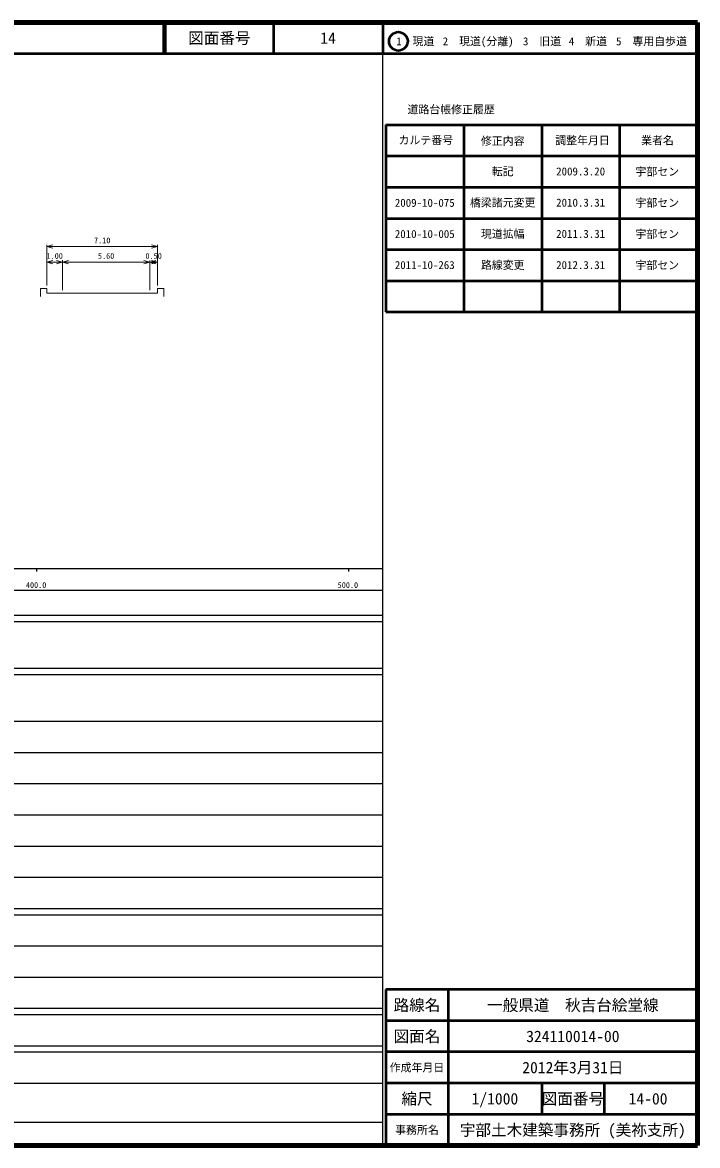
# Model space of a CAD drawing. Units: millimetres on the paper, enlarged 1000 times, with parts at other scales. Extents: x 40000 to 680000, y 20000 to 380000.
# Drawn here: x 463456 to 680000, y 20000 to 380000 of the extents above; entities that cross this region are included whole.
import ezdxf
from ezdxf.enums import TextEntityAlignment as Align

# ---------------------------------------------------------------- set-up
doc = ezdxf.new("R2010")
doc.units = ezdxf.units.MM
doc.header["$LTSCALE"] = 1000
for name, color, linetype, lineweight in [('M-STR-HTXT', 7, 'Continuous', 13), ('M-TTL', 2, 'Continuous', 140), ('M-TTL-BAND', 7, 'Continuous', 25), ('M-TTL-FRAM', 2, 'Continuous', 50), ('M-TTL-LINE', 7, 'Continuous', 50)]:
    doc.layers.add(name, color=color, linetype=linetype, lineweight=lineweight)
doc.layers.add('M-TTL-TXT', color=7, linetype='Continuous')
doc.styles.add('ＭＳ ゴシック', font='')
doc.styles.get('ＭＳ ゴシック').set_extended_font_data('MS Gothic')

msp = doc.modelspace()

# ---------------------------------------------------------------- linework, layer by layer
at = {"layer": 'M-STR-HTXT'}
for p, q in [((471294, 295689), (471294, 308730)), ((473226, 308706), (471294, 308189)), ((471294, 308189), (473226, 307671)), ((471294, 308189), (506794, 308189)), ((506794, 308189), (504863, 308706)), ((504863, 307671), (506794, 308189)), ((506794, 295689), (506794, 308713)), ((473226, 303706), (471294, 303189)), ((471294, 303189), (473226, 302671)), ((471294, 303189), (506794, 303189)), ((476294, 303189), (474363, 303706)), ((474363, 302671), (476294, 303189)), ((476294, 294189), (476294, 303752)), ((478226, 303706), (476294, 303189)), ((476294, 303189), (478226, 302671)), ((504294, 303189), (502363, 303706)), ((502363, 302671), (504294, 303189)), ((504294, 294189), (504294, 303715)), ((506226, 303706), (504294, 303189)), ((504294, 303189), (506226, 302671)), ((506794, 303189), (504863, 303706)), ((504863, 302671), (506794, 303189)), ((469294, 294689), (471294, 294689)), ((469294, 294689), (469294, 292189)), ((471294, 293189), (471294, 294689)), ((471294, 293189), (506794, 293189)), ((506794, 293189), (506794, 294689)), ((506794, 294689), (508794, 294689)), ((508794, 294689), (508794, 292189))]:
    msp.add_line(p, q, dxfattribs=at)
at = {"layer": 'M-TTL'}
for p, q in [((680000, 380000), (40000, 380000)), ((680000, 20000), (680000, 380000)), ((40000, 20000), (680000, 20000))]:
    msp.add_line(p, q, dxfattribs=at)
at = {"layer": 'M-TTL-BAND'}
for p, q in [((579000, 20000), (579000, 370000)), ((40000, 205000), (579000, 205000)), ((468000, 205000), (468000, 204000)), ((568000, 205000), (568000, 204000)), ((68000, 198000), (579000, 198000)), ((40000, 190000), (579000, 190000)), ((40000, 188000), (579000, 188000)), ((40000, 173000), (579000, 173000)), ((40000, 171000), (579000, 171000)), ((40000, 156000), (579000, 156000)), ((46000, 146000), (579000, 146000)), ((52000, 136000), (579000, 136000)), ((46000, 126000), (579000, 126000)), ((52000, 116000), (579000, 116000)), ((46000, 106000), (579000, 106000)), ((40000, 96000), (579000, 96000)), ((40000, 94000), (579000, 94000)), ((49000, 84000), (579000, 84000)), ((40000, 74000), (579000, 74000)), ((40000, 64000), (579000, 64000)), ((40000, 62000), (579000, 62000)), ((40000, 52000), (579000, 52000)), ((40000, 50000), (579000, 50000)), ((40000, 40000), (579000, 40000)), ((68000, 27500), (579000, 27500))]:
    msp.add_line(p, q, dxfattribs=at)
at = {"layer": 'M-TTL-FRAM'}
for p, q in [((580000, 347197), (580000, 287197)), ((580000, 347197), (680000, 347197)), ((580000, 287197), (680000, 287197)), ((680000, 70000), (580000, 70000)), ((580000, 70000), (580000, 20000))]:
    msp.add_line(p, q, dxfattribs=at)
at = {"layer": 'M-TTL-LINE'}
for p, q in [((508747, 380000), (508747, 370000)), ((509247, 380000), (509247, 370000)), ((543997, 380000), (543997, 370000)), ((579000, 380000), (579000, 370000)), ((40000, 370000), (680000, 370000)), ((605000, 347197), (605000, 287197)), ((630000, 347197), (630000, 287197)), ((655000, 347197), (655000, 287197)), ((580000, 337197), (680000, 337197)), ((580000, 327197), (680000, 327197)), ((580000, 317197), (680000, 317197)), ((580000, 307197), (680000, 307197)), ((580000, 297197), (680000, 297197)), ((600000, 70000), (600000, 20000)), ((680000, 60000), (580000, 60000)), ((680000, 50000), (580000, 50000)), ((680000, 40000), (580000, 40000)), ((630000, 40000), (630000, 30000)), ((650000, 40000), (650000, 30000)), ((680000, 30000), (580000, 30000))]:
    msp.add_line(p, q, dxfattribs=at)
msp.add_circle((584031, 373958), 3000, dxfattribs=at)

# ---------------------------------------------------------------- texts
at = {"layer": 'M-STR-HTXT', "style": 'ＭＳ ゴシック'}
for s, p in [('7.10', (489044, 308689)), ('1.00', (473794, 303689)), ('5.60', (490294, 303689)), ('0.50', (505544, 303689))]:
    msp.add_text(s, height=1833, dxfattribs=at).set_placement(p, align=Align.BOTTOM_CENTER)
at = {"layer": 'M-TTL-BAND', "style": 'ＭＳ ゴシック'}
for s, p in [('400.0', (467844, 198195)), ('500.0', (567844, 198195))]:
    msp.add_text(s, height=1833, dxfattribs=at).set_placement(p, align=Align.BOTTOM_CENTER)
at = {"layer": 'M-TTL-TXT', "style": 'ＭＳ ゴシック'}
for s, height, p in [('図面番号', 3666, (526622, 375000)), ('14', 3666, (561497, 375000)), ('1\u3000現道', 2566, (589448, 373958)), ('2\u3000現道(分離)', 2566, (609619, 373958)), ('3\u3000旧道', 2566, (630121, 373958)), ('4\u3000新道', 2566, (644824, 373958)), ('5\u3000専用自歩道', 2566, (665228, 373958)), ('道路台帳修正履歴', 2566, (600968, 352113)), ('カルテ番号', 2566, (592839, 342277)), ('修正内容', 2566, (617509, 342023)), ('調整年月日', 2566, (643089, 342197)), ('業者名', 2566, (667134, 342197)), ('転記', 2566, (617500, 332245)), ('2009.3.20', 2566, (642500, 332245)), ('宇部セン', 2566, (667077, 332189)), ('2009-10-075', 2566, (592500, 322189)), ('橋梁諸元変更', 2566, (617500, 322245)), ('2010.3.31', 2566, (642500, 322245)), ('宇部セン', 2566, (667077, 322189)), ('2010-10-005', 2566, (592500, 312189)), ('現道拡幅', 2566, (617500, 312245)), ('2011.3.31', 2566, (642500, 312245)), ('宇部セン', 2566, (667077, 312189)), ('2011-10-263', 2566, (592500, 302245)), ('路線変更', 2566, (617500, 302245)), ('2012.3.31', 2566, (642500, 302245)), ('宇部セン', 2566, (667077, 302189)), ('路線名', 3666, (590000, 65000)), ('路線名', 3666, (590000, 65000)), ('一般県道\u3000秋吉台絵堂線', 3666, (640000, 65000)), ('図面名', 3666, (590000, 55000)), ('図面名', 3666, (590000, 55000)), ('324110014-00', 3666, (640000, 55000)), ('2012年3月31日', 3666, (640000, 45000)), ('作成年月日', 2566, (590000, 45000)), ('作成年月日', 2566, (590000, 45000)), ('縮尺', 3666, (590000, 35000)), ('縮尺', 3666, (590000, 35000)), ('1/1000', 3666, (615000, 35000)), ('図面番号', 3666, (640000, 35000)), ('図面番号', 3666, (640000, 35000)), ('14-00', 3666, (664125, 35000)), ('事務所名', 2566, (590000, 25000)), ('事務所名', 2566, (590000, 25000)), ('宇部土木建築事務所 (美祢支所)', 3666, (640000, 25000))]:
    msp.add_text(s, height=height, dxfattribs=at).set_placement(p, align=Align.MIDDLE_CENTER)

doc.saveas('drawing.dxf')
